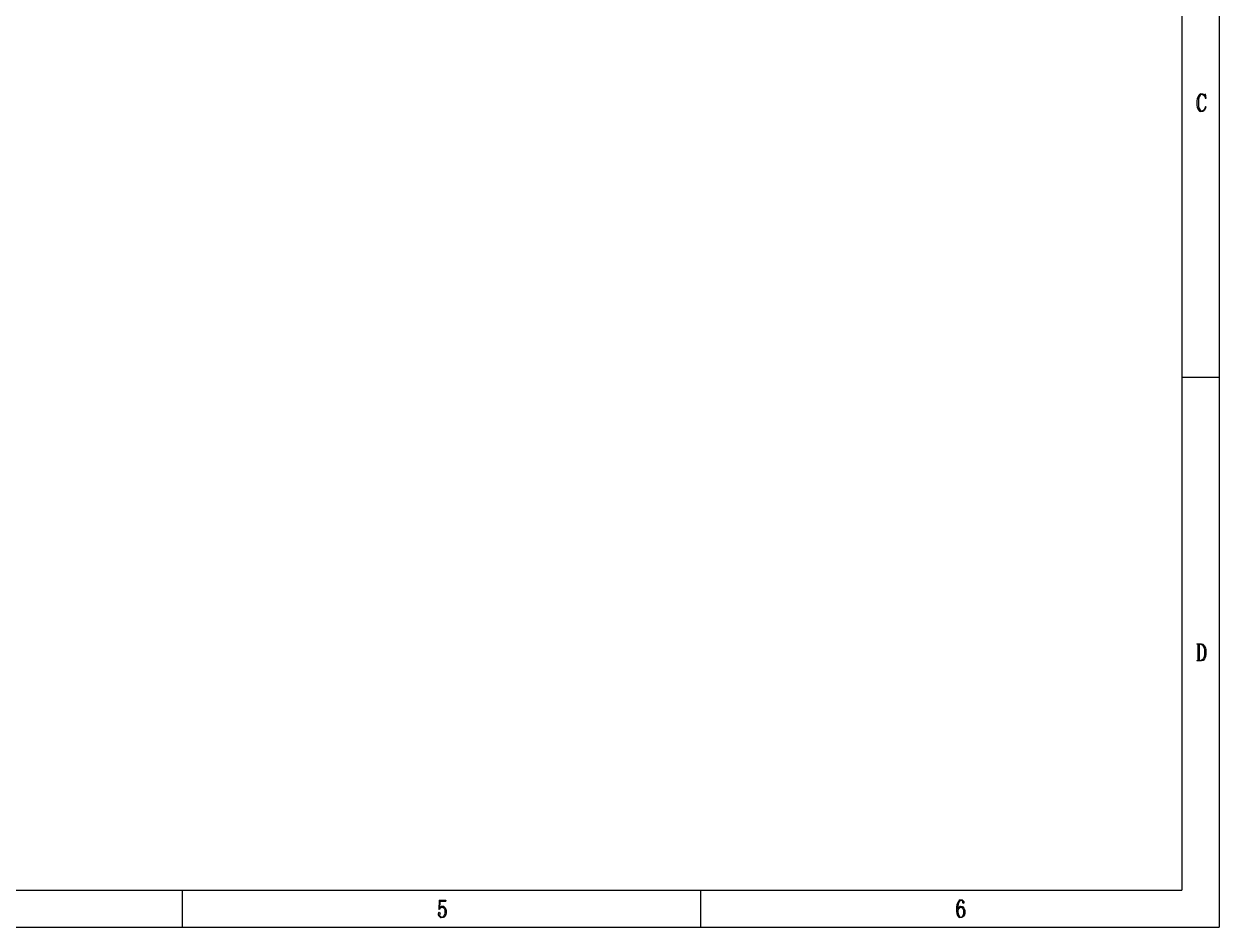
# Model space of a CAD drawing. Header units: millimetres. Extents: x 25 to 550, y -188 to 205.
# Drawn here: x 348.5 to 550.2, y -187.8 to -35.3 of the extents above; entities that cross this region are included whole.
import ezdxf

# ---------------------------------------------------------------- set-up
doc = ezdxf.new("R2010")
doc.units = ezdxf.units.MM
doc.layers.add('PDF_图层 1', color=7, linetype='Continuous', true_color=0x231f20)

msp = doc.modelspace()

# ---------------------------------------------------------------- linework, layer by layer
at = {"layer": 'PDF_图层 1', "color": 7, "lineweight": -3}
for points in [[(550.2, 183.43), (550.2, -187.75)], [(543.94, 177.2), (543.94, -181.49)], [(546.51, -47.91), (546.45, -48.28)], [(546.45, -48.28), (546.45, -48.98)], [(546.68, -47.52), (546.51, -47.91)], [(546.9, -47.21), (546.68, -47.52)], [(546.73, -47.97), (546.7, -48.28)], [(546.7, -48.28), (546.7, -48.9)], [(546.85, -47.6), (546.73, -47.97)], [(547.02, -47.29), (546.85, -47.6)], [(547.13, -47.09), (546.9, -47.21)], [(547.16, -47.21), (547.02, -47.29)], [(547.13, -47.09), (547.38, -47.09)], [(547.41, -47.21), (547.16, -47.21)], [(547.38, -47.09), (547.44, -47.09)], [(547.41, -47.21), (547.52, -47.23)], [(547.44, -47.09), (547.52, -47.12), (547.61, -47.18)], [(547.52, -47.23), (547.66, -47.38)], [(547.64, -47.18), (547.72, -47.18)], [(547.66, -47.38), (547.78, -47.54)], [(547.78, -47.55), (547.83, -47.71)], [(547.83, -47.09), (547.97, -47.86)], [(547.83, -47.71), (547.89, -47.88)], [(547.97, -47.86), (547.89, -47.88)], [(543.94, -50.25), (543.94, -112.75)], [(546.45, -48.98), (546.51, -49.35)], [(546.51, -49.35), (546.68, -49.72)], [(546.68, -49.72), (546.87, -50)], [(546.7, -48.9), (546.73, -49.24)], [(546.73, -49.24), (546.82, -49.58)], [(546.82, -49.58), (546.99, -49.86)], [(546.87, -50), (547.1, -50.08)], [(546.99, -49.86), (547.13, -49.94)], [(547.41, -50.08), (547.1, -50.08)], [(547.13, -49.94), (547.41, -49.94)], [(547.52, -49.89), (547.41, -49.94)], [(547.55, -50.03), (547.41, -50.08)], [(547.66, -49.75), (547.52, -49.89)], [(547.72, -49.86), (547.55, -50.03)], [(547.81, -49.55), (547.66, -49.75)], [(547.86, -49.63), (547.72, -49.86)], [(547.86, -49.38), (547.81, -49.55)], [(547.89, -49.21), (547.86, -49.38)], [(547.92, -49.44), (547.86, -49.63)], [(547.89, -49.21), (547.97, -49.27)], [(547.97, -49.27), (547.92, -49.44)], [(550.2, -94.95), (543.94, -94.95)], [(546.42, -139.93), (547.24, -139.93)], [(546.42, -139.93), (546.42, -140.01)], [(546.54, -140.01), (546.42, -140.01)], [(546.62, -140.12), (546.62, -142.63)], [(546.9, -140.07), (546.85, -140.09)], [(546.85, -140.12), (546.85, -142.63)], [(546.99, -140.01), (546.93, -140.04)], [(547.18, -140.01), (546.99, -140.01)], [(547.18, -140.01), (547.35, -140.09)], [(547.24, -139.93), (547.47, -140.01)], [(547.35, -140.09), (547.52, -140.32)], [(547.47, -140.01), (547.72, -140.26)], [(547.52, -140.32), (547.66, -140.63)], [(547.66, -140.63), (547.72, -141)], [(547.72, -140.26), (547.89, -140.6)], [(547.72, -141), (547.72, -141.76)], [(547.89, -140.6), (547.97, -140.97)], [(547.97, -140.97), (547.97, -141.7)], [(546.42, -142.75), (546.54, -142.75)], [(546.42, -142.75), (546.42, -142.83)], [(547.24, -142.83), (546.42, -142.83)], [(546.62, -142.66), (546.59, -142.72)], [(546.85, -142.66), (546.87, -142.72)], [(546.87, -142.72), (546.93, -142.72)], [(546.96, -142.75), (547.16, -142.75)], [(547.33, -142.66), (547.16, -142.75)], [(547.49, -142.75), (547.24, -142.83)], [(547.49, -142.46), (547.33, -142.66)], [(547.66, -142.15), (547.49, -142.46)], [(547.72, -142.46), (547.49, -142.75)], [(547.72, -141.76), (547.66, -142.15)], [(547.89, -142.1), (547.72, -142.46)], [(547.97, -141.7), (547.89, -142.1)], [(56.53, -181.49), (543.94, -181.49)], [(375.23, -181.49), (375.23, -187.72)], [(462.7, -181.49), (462.7, -187.72)], [(418.6, -183.21), (418.55, -184.76)], [(418.6, -183.21), (419.73, -183.21)], [(418.69, -183.43), (418.63, -184.59)], [(419.68, -183.43), (418.69, -183.43)], [(419.73, -183.21), (419.67, -183.43)], [(506.33, -183.27), (506.1, -183.58)], [(506.3, -183.52), (506.16, -183.86)], [(506.44, -183.32), (506.3, -183.52)], [(506.52, -183.15), (506.33, -183.27)], [(506.58, -183.27), (506.44, -183.32)], [(506.52, -183.15), (506.84, -183.15)], [(506.75, -183.27), (506.58, -183.27)], [(506.81, -183.27), (506.75, -183.27)], [(506.81, -183.27), (506.86, -183.29)], [(506.84, -183.15), (506.92, -183.21)], [(506.86, -183.29), (506.89, -183.35)], [(506.89, -183.38), (506.89, -183.43)], [(506.89, -183.46), (506.89, -183.52)], [(506.89, -183.55), (506.89, -183.6)], [(506.92, -183.21), (507.03, -183.29)], [(507.03, -183.29), (507.12, -183.41)], [(507.12, -183.41), (507.15, -183.49)], [(507.15, -183.49), (507.15, -183.58)], [(418.46, -185.44), (418.43, -185.49)], [(418.43, -185.49), (418.43, -185.66)], [(418.49, -185.35), (418.46, -185.44)], [(418.52, -185.3), (418.49, -185.35)], [(418.57, -185.27), (418.52, -185.3)], [(418.66, -184.76), (418.55, -184.76)], [(418.57, -185.27), (418.66, -185.27)], [(418.72, -184.45), (418.63, -184.59)], [(418.72, -184.65), (418.66, -184.76)], [(418.69, -185.3), (418.72, -185.35)], [(418.8, -184.37), (418.72, -184.45)], [(418.77, -184.56), (418.72, -184.65)], [(418.72, -185.35), (418.74, -185.41)], [(418.74, -185.52), (418.72, -185.58)], [(418.74, -185.44), (418.74, -185.52)], [(418.86, -184.48), (418.77, -184.56)], [(418.91, -184.28), (418.8, -184.37)], [(418.97, -184.42), (418.86, -184.48)], [(419.03, -184.25), (418.91, -184.28)], [(419.03, -184.42), (418.97, -184.42)], [(419.11, -184.22), (419.03, -184.25)], [(419.22, -184.42), (419.03, -184.42)], [(419.11, -184.22), (419.31, -184.22)], [(419.22, -184.42), (419.31, -184.45)], [(419.31, -184.22), (419.45, -184.31)], [(419.31, -184.45), (419.42, -184.62)], [(419.42, -184.62), (419.51, -184.82)], [(419.45, -184.31), (419.59, -184.48)], [(419.51, -185.38), (419.48, -185.61)], [(419.51, -184.82), (419.51, -185.02)], [(419.51, -185.02), (419.51, -185.38)], [(419.59, -184.48), (419.73, -184.73)], [(419.73, -184.73), (419.76, -184.93)], [(419.76, -185.38), (419.73, -185.61)], [(419.76, -184.93), (419.76, -185.38)], [(505.93, -184), (505.88, -184.39)], [(505.88, -184.39), (505.88, -185.13)], [(505.88, -185.13), (505.93, -185.47)], [(506.1, -183.58), (505.93, -184)], [(505.93, -185.47), (506.07, -185.81)], [(506.16, -183.86), (506.13, -184.25)], [(506.13, -184.25), (506.13, -184.7)], [(506.16, -184.59), (506.13, -184.7)], [(506.19, -184.79), (506.13, -184.96)], [(506.13, -184.96), (506.13, -185.21)], [(506.13, -185.21), (506.16, -185.49)], [(506.24, -184.48), (506.16, -184.59)], [(506.16, -185.49), (506.27, -185.75)], [(506.27, -184.65), (506.19, -184.79)], [(506.36, -184.37), (506.24, -184.48)], [(506.38, -184.54), (506.27, -184.65)], [(506.47, -184.28), (506.36, -184.37)], [(506.5, -184.45), (506.38, -184.54)], [(506.58, -184.25), (506.47, -184.28)], [(506.58, -184.42), (506.5, -184.45)], [(506.58, -184.25), (506.84, -184.25)], [(506.75, -184.42), (506.58, -184.42)], [(506.75, -184.42), (506.84, -184.48)], [(506.84, -184.25), (506.98, -184.31)], [(506.84, -184.48), (506.95, -184.62)], [(506.89, -183.6), (506.89, -183.66)], [(506.95, -184.62), (507.03, -184.79)], [(507.06, -183.75), (506.98, -183.75)], [(506.98, -184.31), (507.15, -184.53)], [(507.03, -184.79), (507.06, -184.99)], [(507.06, -185.41), (507.03, -185.66)], [(507.06, -184.99), (507.06, -185.41)], [(507.15, -183.63), (507.12, -183.69)], [(507.15, -183.58), (507.15, -183.63)], [(507.15, -184.54), (507.23, -184.79)], [(507.23, -184.79), (507.29, -184.96)], [(507.29, -185.41), (507.23, -185.66)], [(507.29, -184.96), (507.29, -185.41)], [(418.43, -185.66), (418.49, -185.81)], [(418.49, -185.81), (418.63, -185.97)], [(418.63, -185.97), (418.8, -186.12)], [(418.69, -185.64), (418.66, -185.69)], [(418.66, -185.72), (418.66, -185.83)], [(418.66, -185.83), (418.69, -185.92)], [(418.72, -185.58), (418.69, -185.64)], [(418.69, -185.92), (418.8, -185.97)], [(418.8, -185.97), (418.91, -186.03)], [(418.8, -186.12), (418.94, -186.14)], [(418.91, -186.03), (419, -186.06)], [(419.25, -186.14), (418.94, -186.14)], [(419, -186.06), (419.17, -186.06)], [(419.28, -186), (419.17, -186.06)], [(419.42, -186.09), (419.25, -186.14)], [(419.39, -185.83), (419.28, -186)], [(419.48, -185.61), (419.39, -185.83)], [(419.59, -185.89), (419.42, -186.09)], [(419.73, -185.61), (419.59, -185.89)], [(506.07, -185.81), (506.27, -186.06)], [(506.27, -185.75), (506.41, -185.97)], [(506.27, -186.06), (506.44, -186.14)], [(506.41, -185.97), (506.52, -186.06)], [(506.75, -186.14), (506.44, -186.14)], [(506.52, -186.06), (506.72, -186.06)], [(506.84, -186), (506.72, -186.06)], [(506.89, -186.09), (506.75, -186.14)], [(506.95, -185.86), (506.84, -186)], [(507.09, -185.89), (506.89, -186.09)], [(507.03, -185.66), (506.95, -185.86)], [(507.23, -185.66), (507.09, -185.89)], [(25.27, -187.75), (550.2, -187.75)]]:
    msp.add_lwpolyline(points, dxfattribs=at)
at = {"layer": 'PDF_图层 1', "color": 7, "lineweight": -3, "transparency": 33554559}
for points in [[(547.61, -47.18), (547.61, -47.21), (547.64, -47.18), (547.64, -47.21)], [(547.72, -47.18), (547.72, -47.21), (547.75, -47.18), (547.75, -47.21)], [(547.75, -47.18), (547.75, -47.21), (547.78, -47.18), (547.78, -47.21)], [(547.78, -47.15), (547.78, -47.18), (547.81, -47.15), (547.81, -47.18)], [(547.81, -47.12), (547.81, -47.15), (547.83, -47.12), (547.83, -47.15)], [(547.81, -47.15), (547.81, -47.18), (547.83, -47.15), (547.83, -47.18)], [(546.56, -140.04), (546.56, -140.07), (546.59, -140.04), (546.59, -140.07)], [(546.59, -140.07), (546.59, -140.09), (546.62, -140.07), (546.62, -140.09)], [(546.62, -140.09), (546.62, -140.12), (546.65, -140.09), (546.65, -140.12)], [(546.62, -140.12), (546.62, -140.15), (546.65, -140.12), (546.65, -140.15)], [(546.85, -140.09), (546.85, -140.12), (546.87, -140.09), (546.87, -140.12)], [(546.93, -140.04), (546.93, -140.07), (546.96, -140.04), (546.96, -140.07)], [(546.54, -142.75), (546.54, -142.78), (546.56, -142.75), (546.56, -142.78)], [(546.56, -142.72), (546.56, -142.75), (546.59, -142.72), (546.59, -142.75)], [(546.62, -142.66), (546.62, -142.69), (546.65, -142.66), (546.65, -142.69)], [(546.85, -142.63), (546.85, -142.66), (546.87, -142.63), (546.87, -142.66)], [(546.93, -142.72), (546.93, -142.75), (546.96, -142.72), (546.96, -142.75)], [(506.89, -183.38), (506.89, -183.41), (506.92, -183.38), (506.92, -183.41)], [(506.89, -183.46), (506.89, -183.49), (506.92, -183.46), (506.92, -183.49)], [(506.89, -183.55), (506.89, -183.58), (506.92, -183.55), (506.92, -183.58)], [(418.66, -185.27), (418.66, -185.3), (418.69, -185.27), (418.69, -185.3)], [(418.74, -185.41), (418.74, -185.44), (418.77, -185.41), (418.77, -185.44)], [(506.92, -183.69), (506.92, -183.72), (506.95, -183.69), (506.95, -183.72)], [(506.95, -183.72), (506.95, -183.75), (506.98, -183.72), (506.98, -183.75)], [(506.98, -183.75), (506.98, -183.77), (507, -183.75), (507, -183.77)], [(507.09, -183.72), (507.09, -183.75), (507.12, -183.72), (507.12, -183.75)], [(507.12, -183.69), (507.12, -183.72), (507.15, -183.69), (507.15, -183.72)], [(418.66, -185.69), (418.66, -185.72), (418.69, -185.69), (418.69, -185.72)]]:
    msp.add_solid(points, dxfattribs=at)

doc.saveas('drawing.dxf')
